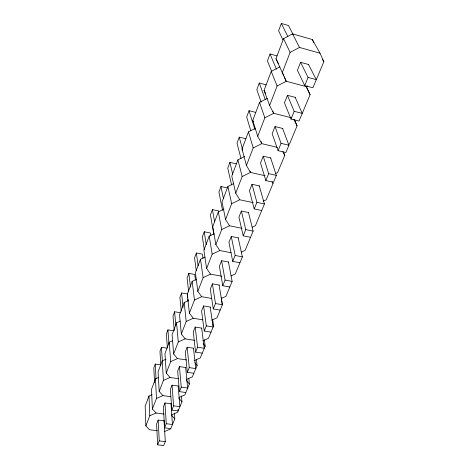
<?xml version="1.0" encoding="UTF-8"?>
<svg xmlns="http://www.w3.org/2000/svg" width="469" height="469" viewBox="0 0 469 469"><rect width="100%" height="100%" fill="white"/><g stroke="black" fill="none" stroke-linecap="round" stroke-linejoin="round"><path stroke-width="0.7" d="M160.697 364.876L155.251 364.079L153.814 367.954L154.536 382.499M166.999 348.133L161.465 347.289L159.976 351.31L160.803 365.046M173.542 330.756L167.914 329.859L166.372 334.034L167.351 347.67M180.331 312.712L174.615 311.756L173.008 316.094L174.245 330.622M187.395 293.957L181.579 292.943L179.908 297.452L181.263 311.111M195.485 280.233L194.741 274.453L188.825 273.368L187.09 278.064L188.667 291.841M203.013 258.419L202.385 254.145L196.364 252.996L194.559 257.88L196.259 270.754M210.833 235.848L210.352 232.987L204.226 231.762L202.338 236.857L204.302 249.789M218.654 210.933L212.422 209.625L210.452 214.943L213.835 234.383M227.324 187.911L220.969 186.521L218.917 192.067L222.564 210.376M236.376 163.863L229.904 162.38L227.758 168.178L231.604 185.003M245.844 138.713L239.249 137.136L237.003 143.203L241.013 158.499M255.757 112.396L249.033 110.707L246.682 117.062L250.821 130.792M266.14 84.819L259.281 83.019L256.819 89.679L261.145 102.095M277.032 55.887L270.033 53.964L267.447 60.958L271.809 71.71M293.084 34.477L288.47 25.508L281.33 23.45L278.609 30.796L282.936 39.883M152.038 394.693L148.984 396.035L145.173 406.154L145.859 425.905L149.5 429.751L157.344 430.706M158.586 377.428L155.468 378.811L151.505 389.334L152.384 409.003L156.066 413.025L164.039 414.045M166.044 359.178L162.215 360.896L158.094 371.841L159.179 391.41L162.895 395.613L170.64 396.663M172.504 340.758L169.239 342.235L164.947 353.638L166.261 373.072L170.007 377.481L178.613 378.706M180.202 321.124L176.561 322.795L172.088 334.678L173.647 353.954L177.423 358.574L186.504 359.934M188.55 300.5L184.194 302.523L179.527 314.916L181.351 334.004L185.167 338.847L194.412 340.306M196.622 279.254L192.167 281.353L187.289 294.298L189.4 313.157L193.251 318.24L202.977 319.858M205.064 257.059L200.492 259.234L195.403 272.765L197.824 291.355L201.699 296.695L211.613 298.431M214.116 233.732L209.203 236.1L203.874 250.253L206.636 268.532L210.546 274.154L221.638 276.194M224 209.104L218.325 211.877L212.744 226.697L215.875 244.613L219.809 250.54L231.123 252.732M233.714 183.602L227.887 186.486L222.036 202.028L225.56 219.527L229.529 225.771L242.016 228.321M244.677 156.447L237.918 159.847L231.774 176.151L235.743 193.169L239.729 199.759L253.184 202.655M265.085 175.734L250.458 172.422L246.442 165.451L242.004 148.99L248.459 131.853L255.412 128.313M277.402 147.383L261.749 143.643L257.716 136.268L252.756 120.439L259.545 102.412L267.406 98.343M291.179 117.725L273.65 113.305L269.599 105.49L264.07 90.394L271.223 71.399L279.946 66.815M307.588 85.95L306.286 86.624L286.213 81.284L275.989 58.731L283.54 38.687L292.539 33.885L312.331 39.537L320.028 53.202L323.827 61.75L312.899 87.779L304.715 85.598L297.41 70.268L300.582 62.307L308.79 64.564M145.859 425.905L149.787 415.739L148.984 396.035M152.384 409.003L156.47 398.421L155.468 378.811M159.179 391.41L163.441 380.382L162.215 360.896M166.261 373.072L170.698 361.581L169.239 342.235M173.647 353.954L178.279 341.96L176.561 322.795M181.351 334.004L186.193 321.47L184.194 302.523M189.4 313.157L194.459 300.054L192.167 281.353M197.824 291.355L203.118 277.642L200.492 259.234M206.636 268.532L212.181 254.169L209.203 236.1M215.875 244.613L221.69 229.546L218.325 211.877M225.56 219.527L231.674 203.704L227.887 186.486M235.743 193.169L242.162 176.537L237.918 159.847M246.442 165.451L253.207 147.94L248.459 131.853M257.716 136.268L264.844 117.807L259.545 102.412M269.599 105.49L277.126 86.003L286.213 81.284L284.22 76.682M282.15 72.994L290.112 52.387L299.492 47.433L320.028 53.202M164.261 420.84L158.164 420.072L156.593 424.011L157.625 444.846L163.663 445.55L165.305 441.61L164.056 420.81M171.179 403.791L164.971 402.971L163.335 407.074L164.59 427.839L170.734 428.596M178.378 386.046L172.059 385.16L170.358 389.434L171.847 410.117L178.103 410.932L177.986 409.507M185.876 367.549L179.445 366.606L177.675 371.061L179.416 391.621L185.788 392.5M193.703 348.262L187.149 347.248L185.302 351.897L187.324 372.316L193.814 373.26M201.869 328.13L195.192 327.04L193.263 331.894L195.585 352.137L202.203 353.151M210.405 307.095L203.599 305.929L201.582 311L204.226 331.02L210.98 332.116M219.328 285.093L212.393 283.839L210.282 289.144L213.284 308.913L220.166 310.091M228.673 262.054L221.603 260.711L219.386 266.269L222.775 285.732L229.798 286.999M238.469 237.912L231.252 236.47L228.931 242.297L232.735 261.397L239.911 262.763M248.746 212.58L241.377 211.027L238.938 217.147L243.206 235.825L250.528 237.302M259.539 185.97L252.017 184.294L249.455 190.731L254.221 208.922L261.708 210.511M270.894 157.977L263.215 156.177L260.518 162.948L265.829 180.571L273.48 182.289L276.352 175.4L270.636 157.912M282.854 128.494L275.004 126.554L272.161 133.694L278.076 150.66L285.897 152.519L288.933 145.243L282.59 128.43M295.464 97.4L287.438 95.313L284.443 102.846L291.014 119.05L299.017 121.066L310.091 94.674L306.286 86.624M157.625 444.846L159.243 440.895L158.164 420.072M164.59 427.839L166.272 423.718L164.971 402.971M171.847 410.117L173.606 405.82L172.059 385.16M179.416 391.621L181.251 387.136L179.445 366.606M187.324 372.316L189.242 367.632L187.149 347.248M195.585 352.137L197.59 347.236L195.192 327.04M204.226 331.02L206.331 325.891L203.599 305.929M213.284 308.913L215.482 303.537L212.393 283.839M222.775 285.732L225.085 280.087L221.603 260.711M232.735 261.397L235.162 255.47L231.252 236.47M243.206 235.825L245.756 229.593L241.377 211.027M254.221 208.922L256.906 202.356L252.017 184.294M265.829 180.571L268.661 173.653L263.215 156.177M278.076 150.66L281.066 143.35L275.004 126.554M291.014 119.05L294.18 111.323L287.438 95.313M304.715 85.598L308.063 77.414L300.582 62.307M174.38 413.107L174.82 418.917L170.634 428.947L164.472 431.568M181.444 396.041L181.949 401.827L177.593 412.269L171.291 414.977L174.82 418.917M188.796 378.284L189.37 384.035L184.833 394.91L179.035 397.431M196.452 359.787L197.103 365.498L192.378 376.83L186.445 379.433M204.337 339.796L205.17 346.163L200.24 357.982L194.107 360.708M212.656 319.682L213.588 325.978L208.441 338.319L202.79 340.863M219.093 285.046L222.4 304.733L217.006 317.789L211.853 320.134M228.432 262.013L232.143 281.382L225.964 296.326L221.339 298.454M238.223 237.865L242.367 256.865L235.332 273.873L230.983 275.901M248.494 212.527L253.119 231.1L245.14 250.352L241.318 252.158M259.287 185.912L264.428 203.98L255.435 225.689L252.152 227.254M272.606 182.072L273.046 183.467L266.234 199.8L263.121 201.307M283.546 152.038L284.753 155.403L277.584 172.586L275.666 173.53M294.579 119.783L297.088 125.844L289.531 143.954L288.306 144.563M264.844 117.807L273.65 113.305L272.917 111.311M253.207 147.94L261.749 143.643L261.086 141.556M242.162 176.537L250.458 172.422L250.077 171.038M231.674 203.704L239.729 199.759M221.69 229.546L229.529 225.771M212.181 254.169L219.809 250.54M203.118 277.642L210.546 274.154M194.459 300.054L201.699 296.695M186.193 321.47L193.251 318.24M178.279 341.96L185.167 338.847M170.698 361.581L177.423 358.574M163.441 380.382L170.007 377.481M156.47 398.421L162.895 395.613M149.787 415.739L156.066 413.025M159.243 440.895L165.305 441.61M166.272 423.718L172.445 424.492L170.968 403.762M173.606 405.82L179.891 406.646L178.161 386.016M181.251 387.136L187.653 388.027L185.66 367.52M189.242 367.632L195.766 368.587L193.48 348.227M197.59 347.236L204.244 348.268L201.647 328.095M206.331 325.891L213.114 327.004L210.176 307.054M215.482 303.537L222.4 304.733M225.085 280.087L232.143 281.382M235.162 255.47L242.367 256.865M245.756 229.593L253.119 231.1M256.906 202.356L264.428 203.98M268.661 173.653L276.352 175.4M281.066 143.35L288.933 145.243M294.18 111.323L302.224 113.375L295.194 97.329M308.063 77.414L316.299 79.636L308.508 64.488M178.836 398.222L181.949 401.827M186.234 380.265L189.37 384.035M194.846 362.672L197.103 365.498M203.147 343.531L205.17 346.163M212.774 324.876L213.588 325.978M242.004 148.99L242.713 150.232M322.414 59.229L323.827 61.75M272.014 181.614L273.046 183.467M252.756 120.439L253.407 121.647M282.854 151.815L284.753 155.403M264.07 90.394L265.712 93.577M292.539 33.885L299.492 47.433M293.916 119.519L297.088 125.844M281.33 23.45L287.825 36.559M275.989 58.731L278.422 63.708M283.54 38.687L290.112 52.387M306.099 86.343L310.091 94.674M312.331 39.537L313.761 42.738M282.795 73.393L283.651 75.368M270.033 53.964L276.458 69.224M271.223 71.399L277.126 86.003M259.281 83.019L265.196 99.387M249.033 110.707L254.896 129.503M239.249 137.136L242.309 148.427M229.904 162.38L232.759 174.486M220.969 186.521L223.473 198.686M212.422 209.625L214.609 221.808M221.186 297.715L222.388 304.891M204.226 231.762L206.243 244.642M196.364 252.996L198.117 265.817M188.825 273.368L190.455 287.104M187.477 294.673L187.793 297.539M187.958 298.976L188.198 301.127M181.579 292.943L183.051 307.283M174.615 311.756L175.828 325.527M167.914 329.859L168.987 344.187M161.465 347.289L162.374 361.722M155.251 364.079L156.007 378.6"/></g></svg>
